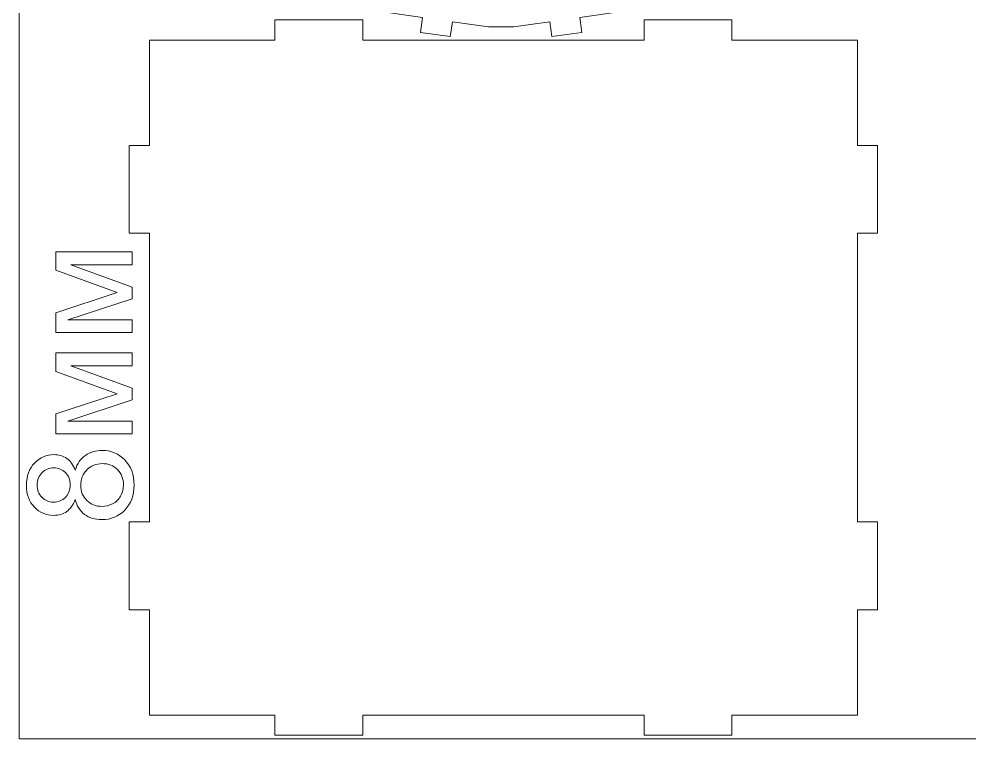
# Model space of a CAD drawing. Header units: centimetres. Extents: x -89 to 95, y -62 to 62.
# Drawn here: x -88.79 to -50.91, y -61.27 to -32.58 of the extents above; entities that cross this region are included whole.
import ezdxf

# ---------------------------------------------------------------- set-up
doc = ezdxf.new("R2010")
doc.units = ezdxf.units.CM
doc.header["$MEASUREMENT"] = 0
doc.layers.add('layer 1', color=7, linetype='Continuous')

msp = doc.modelspace()

# ---------------------------------------------------------------- linework, layer by layer
at = {"layer": 'layer 1', "color": 177, "lineweight": 9}
msp.add_open_spline([(-88.78872, -61.2663), (-88.78872, -61.2663), (1.21128, -61.2663), (1.21128, -61.2663), (1.21128, -61.2663), (1.21128, -61.2663), (1.21128, -1.2663), (1.21128, -1.2663), (1.21128, -1.2663), (1.21128, -1.2663), (-88.78872, -1.2663), (-88.78872, -1.2663), (-88.78872, -1.2663), (-88.78872, -1.2663), (-88.78872, -61.2663), (-88.78872, -61.2663), (-88.78872, -61.2663), (-88.78872, -61.2663), (-88.78872, -61.2663), (-88.78872, -61.2663)], degree=3, knots=[0, 0, 0, 0, 0.16666667, 0.16666667, 0.16666667, 0.16666667, 0.33333333, 0.33333333, 0.33333333, 0.33333333, 0.5, 0.5, 0.5, 0.5, 0.66666667, 0.66666667, 0.66666667, 0.66666667, 1, 1, 1, 1], dxfattribs=at)
at = {"layer": 'layer 1', "color": 250, "lineweight": 9}
for points, knots in [([(-54.41837, -4.50569), (-54.41837, -4.50569), (-53.7696, -5.51519), (-53.7696, -5.51519), (-53.7696, -5.51519), (-53.7696, -5.51519), (-54.27435, -5.83957), (-54.27435, -5.83957), (-54.27435, -5.83957), (-54.27435, -5.83957), (-53.21379, -7.48983), (-53.21379, -7.48983), (-53.21379, -7.48983), (-53.21379, -7.48983), (-52.66113, -9.37204), (-52.66113, -9.37204), (-52.66113, -9.37204), (-52.66113, -9.37204), (-52.08543, -9.203), (-52.08543, -9.203), (-52.08543, -9.203), (-52.08543, -9.203), (-51.74735, -10.35439), (-51.74735, -10.35439), (-51.74735, -10.35439), (-51.74735, -10.35439), (-52.32305, -10.52343), (-52.32305, -10.52343), (-52.32305, -10.52343), (-52.32305, -10.52343), (-51.77038, -12.40564), (-51.77038, -12.40564), (-51.77038, -12.40564), (-51.77038, -12.40564), (-51.77038, -14.3673), (-51.77038, -14.3673), (-51.77038, -14.3673), (-51.77038, -14.3673), (-51.17038, -14.3673), (-51.17038, -14.3673), (-51.17038, -14.3673), (-51.17038, -14.3673), (-51.17038, -15.5673), (-51.17038, -15.5673), (-51.17038, -15.5673), (-51.17038, -15.5673), (-51.77038, -15.5673), (-51.77038, -15.5673), (-51.77038, -15.5673), (-51.77038, -15.5673), (-51.77038, -17.52897), (-51.77038, -17.52897), (-51.77038, -17.52897), (-51.77038, -17.52897), (-52.32305, -19.41118), (-52.32305, -19.41118), (-52.32305, -19.41118), (-52.32305, -19.41118), (-51.74735, -19.58022), (-51.74735, -19.58022), (-51.74735, -19.58022), (-51.74735, -19.58022), (-52.08543, -20.73161), (-52.08543, -20.73161), (-52.08543, -20.73161), (-52.08543, -20.73161), (-52.66113, -20.56257), (-52.66113, -20.56257), (-52.66113, -20.56257), (-52.66113, -20.56257), (-53.21379, -22.44477), (-53.21379, -22.44477), (-53.21379, -22.44477), (-53.21379, -22.44477), (-54.27435, -24.09503), (-54.27435, -24.09503), (-54.27435, -24.09503), (-54.27435, -24.09503), (-53.7696, -24.41942), (-53.7696, -24.41942), (-53.7696, -24.41942), (-53.7696, -24.41942), (-54.41837, -25.42892), (-54.41837, -25.42892), (-54.41837, -25.42892), (-54.41837, -25.42892), (-54.92312, -25.10454), (-54.92312, -25.10454), (-54.92312, -25.10454), (-54.92312, -25.10454), (-55.98367, -26.7548), (-55.98367, -26.7548), (-55.98367, -26.7548), (-55.98367, -26.7548), (-57.4662, -28.03942), (-57.4662, -28.03942), (-57.4662, -28.03942), (-57.4662, -28.03942), (-57.07329, -28.49287), (-57.07329, -28.49287), (-57.07329, -28.49287), (-57.07329, -28.49287), (-57.98019, -29.2787), (-57.98019, -29.2787), (-57.98019, -29.2787), (-57.98019, -29.2787), (-58.3731, -28.82525), (-58.3731, -28.82525), (-58.3731, -28.82525), (-58.3731, -28.82525), (-59.85563, -30.10987), (-59.85563, -30.10987), (-59.85563, -30.10987), (-59.85563, -30.10987), (-61.64003, -30.92477), (-61.64003, -30.92477), (-61.64003, -30.92477), (-61.64003, -30.92477), (-61.39078, -31.47055), (-61.39078, -31.47055), (-61.39078, -31.47055), (-61.39078, -31.47055), (-62.48234, -31.96905), (-62.48234, -31.96905), (-62.48234, -31.96905), (-62.48234, -31.96905), (-62.73159, -31.42327), (-62.73159, -31.42327), (-62.73159, -31.42327), (-62.73159, -31.42327), (-64.51598, -32.23818), (-64.51598, -32.23818), (-64.51598, -32.23818), (-64.51598, -32.23818), (-66.45768, -32.51735), (-66.45768, -32.51735), (-66.45768, -32.51735), (-66.45768, -32.51735), (-66.37229, -33.11124), (-66.37229, -33.11124), (-66.37229, -33.11124), (-66.37229, -33.11124), (-67.56008, -33.28202), (-67.56008, -33.28202), (-67.56008, -33.28202), (-67.56008, -33.28202), (-67.64547, -32.68813), (-67.64547, -32.68813), (-67.64547, -32.68813), (-67.64547, -32.68813), (-69.08717, -32.89541), (-69.08717, -32.89541), (-69.08717, -32.89541), (-69.08717, -32.89541), (-70.08717, -32.89541), (-70.08717, -32.89541), (-70.08717, -32.89541), (-70.08717, -32.89541), (-71.52887, -32.68813), (-71.52887, -32.68813), (-71.52887, -32.68813), (-71.52887, -32.68813), (-71.61426, -33.28202), (-71.61426, -33.28202), (-71.61426, -33.28202), (-71.61426, -33.28202), (-72.80204, -33.11124), (-72.80204, -33.11124), (-72.80204, -33.11124), (-72.80204, -33.11124), (-72.71665, -32.51735), (-72.71665, -32.51735), (-72.71665, -32.51735), (-72.71665, -32.51735), (-74.65835, -32.23818), (-74.65835, -32.23818), (-74.65835, -32.23818), (-74.65835, -32.23818), (-76.44275, -31.42327), (-76.44275, -31.42327), (-76.44275, -31.42327), (-76.44275, -31.42327), (-76.692, -31.96905), (-76.692, -31.96905), (-76.692, -31.96905), (-76.692, -31.96905), (-77.78356, -31.47055), (-77.78356, -31.47055), (-77.78356, -31.47055), (-77.78356, -31.47055), (-77.53431, -30.92477), (-77.53431, -30.92477), (-77.53431, -30.92477), (-77.53431, -30.92477), (-79.3187, -30.10987), (-79.3187, -30.10987), (-79.3187, -30.10987), (-79.3187, -30.10987), (-80.80123, -28.82525), (-80.80123, -28.82525), (-80.80123, -28.82525), (-80.80123, -28.82525), (-81.19415, -29.2787), (-81.19415, -29.2787), (-81.19415, -29.2787), (-81.19415, -29.2787), (-82.10105, -28.49287), (-82.10105, -28.49287), (-82.10105, -28.49287), (-82.10105, -28.49287), (-81.70813, -28.03942), (-81.70813, -28.03942), (-81.70813, -28.03942), (-81.70813, -28.03942), (-83.19066, -26.7548), (-83.19066, -26.7548), (-83.19066, -26.7548), (-83.19066, -26.7548), (-84.25122, -25.10454), (-84.25122, -25.10454), (-84.25122, -25.10454), (-84.25122, -25.10454), (-84.75597, -25.42892), (-84.75597, -25.42892), (-84.75597, -25.42892), (-84.75597, -25.42892), (-85.40474, -24.41942), (-85.40474, -24.41942), (-85.40474, -24.41942), (-85.40474, -24.41942), (-84.89999, -24.09503), (-84.89999, -24.09503), (-84.89999, -24.09503), (-84.89999, -24.09503), (-85.96054, -22.44477), (-85.96054, -22.44477), (-85.96054, -22.44477), (-85.96054, -22.44477), (-86.51321, -20.56257), (-86.51321, -20.56257), (-86.51321, -20.56257), (-86.51321, -20.56257), (-87.0889, -20.73161), (-87.0889, -20.73161), (-87.0889, -20.73161), (-87.0889, -20.73161), (-87.42698, -19.58022), (-87.42698, -19.58022), (-87.42698, -19.58022), (-87.42698, -19.58022), (-86.85129, -19.41118), (-86.85129, -19.41118), (-86.85129, -19.41118), (-86.85129, -19.41118), (-87.40395, -17.52897), (-87.40395, -17.52897), (-87.40395, -17.52897), (-87.40395, -17.52897), (-87.40395, -15.5673), (-87.40395, -15.5673), (-87.40395, -15.5673), (-87.40395, -15.5673), (-88.00395, -15.5673), (-88.00395, -15.5673), (-88.00395, -15.5673), (-88.00395, -15.5673), (-88.00395, -14.3673), (-88.00395, -14.3673), (-88.00395, -14.3673), (-88.00395, -14.3673), (-87.40395, -14.3673), (-87.40395, -14.3673), (-87.40395, -14.3673), (-87.40395, -14.3673), (-87.40395, -12.40564), (-87.40395, -12.40564), (-87.40395, -12.40564), (-87.40395, -12.40564), (-86.85129, -10.52343), (-86.85129, -10.52343), (-86.85129, -10.52343), (-86.85129, -10.52343), (-87.42698, -10.35439), (-87.42698, -10.35439), (-87.42698, -10.35439), (-87.42698, -10.35439), (-87.0889, -9.203), (-87.0889, -9.203), (-87.0889, -9.203), (-87.0889, -9.203), (-86.51321, -9.37204), (-86.51321, -9.37204), (-86.51321, -9.37204), (-86.51321, -9.37204), (-85.96054, -7.48983), (-85.96054, -7.48983), (-85.96054, -7.48983), (-85.96054, -7.48983), (-84.89999, -5.83957), (-84.89999, -5.83957), (-84.89999, -5.83957), (-84.89999, -5.83957), (-85.40474, -5.51519), (-85.40474, -5.51519), (-85.40474, -5.51519), (-85.40474, -5.51519), (-84.75597, -4.50569), (-84.75597, -4.50569), (-84.75597, -4.50569), (-84.75597, -4.50569), (-84.25122, -4.83007), (-84.25122, -4.83007), (-84.25122, -4.83007), (-84.25122, -4.83007), (-83.19066, -3.17981), (-83.19066, -3.17981), (-83.19066, -3.17981), (-83.19066, -3.17981), (-82.7146, -2.7673), (-82.7146, -2.7673), (-82.7146, -2.7673), (-82.7146, -2.7673), (-77.08717, -2.7673), (-77.08717, -2.7673), (-77.08717, -2.7673), (-77.08717, -2.7673), (-77.08717, -1.9673), (-77.08717, -1.9673), (-77.08717, -1.9673), (-77.08717, -1.9673), (-73.58717, -1.9673), (-73.58717, -1.9673), (-73.58717, -1.9673), (-73.58717, -1.9673), (-73.58717, -2.7673), (-73.58717, -2.7673), (-73.58717, -2.7673), (-73.58717, -2.7673), (-65.58717, -2.7673), (-65.58717, -2.7673), (-65.58717, -2.7673), (-65.58717, -2.7673), (-65.58717, -1.9673), (-65.58717, -1.9673), (-65.58717, -1.9673), (-65.58717, -1.9673), (-62.08717, -1.9673), (-62.08717, -1.9673), (-62.08717, -1.9673), (-62.08717, -1.9673), (-62.08717, -2.7673), (-62.08717, -2.7673), (-62.08717, -2.7673), (-62.08717, -2.7673), (-56.45973, -2.7673), (-56.45973, -2.7673), (-56.45973, -2.7673), (-56.45973, -2.7673), (-55.98367, -3.17981), (-55.98367, -3.17981), (-55.98367, -3.17981), (-55.98367, -3.17981), (-54.92312, -4.83007), (-54.92312, -4.83007), (-54.92312, -4.83007), (-54.92312, -4.83007), (-54.41837, -4.50569), (-54.41837, -4.50569)], [0, 0, 0, 0, 0.01075269, 0.01075269, 0.01075269, 0.01075269, 0.02150538, 0.02150538, 0.02150538, 0.02150538, 0.03225806, 0.03225806, 0.03225806, 0.03225806, 0.04301075, 0.04301075, 0.04301075, 0.04301075, 0.05376344, 0.05376344, 0.05376344, 0.05376344, 0.06451613, 0.06451613, 0.06451613, 0.06451613, 0.07526882, 0.07526882, 0.07526882, 0.07526882, 0.08602151, 0.08602151, 0.08602151, 0.08602151, 0.09677419, 0.09677419, 0.09677419, 0.09677419, 0.10752688, 0.10752688, 0.10752688, 0.10752688, 0.11827957, 0.11827957, 0.11827957, 0.11827957, 0.12903226, 0.12903226, 0.12903226, 0.12903226, 0.13978495, 0.13978495, 0.13978495, 0.13978495, 0.15053763, 0.15053763, 0.15053763, 0.15053763, 0.16129032, 0.16129032, 0.16129032, 0.16129032, 0.17204301, 0.17204301, 0.17204301, 0.17204301, 0.1827957, 0.1827957, 0.1827957, 0.1827957, 0.19354839, 0.19354839, 0.19354839, 0.19354839, 0.20430108, 0.20430108, 0.20430108, 0.20430108, 0.21505376, 0.21505376, 0.21505376, 0.21505376, 0.22580645, 0.22580645, 0.22580645, 0.22580645, 0.23655914, 0.23655914, 0.23655914, 0.23655914, 0.24731183, 0.24731183, 0.24731183, 0.24731183, 0.25806452, 0.25806452, 0.25806452, 0.25806452, 0.2688172, 0.2688172, 0.2688172, 0.2688172, 0.27956989, 0.27956989, 0.27956989, 0.27956989, 0.29032258, 0.29032258, 0.29032258, 0.29032258, 0.30107527, 0.30107527, 0.30107527, 0.30107527, 0.31182796, 0.31182796, 0.31182796, 0.31182796, 0.32258065, 0.32258065, 0.32258065, 0.32258065, 0.33333333, 0.33333333, 0.33333333, 0.33333333, 0.34408602, 0.34408602, 0.34408602, 0.34408602, 0.35483871, 0.35483871, 0.35483871, 0.35483871, 0.3655914, 0.3655914, 0.3655914, 0.3655914, 0.37634409, 0.37634409, 0.37634409, 0.37634409, 0.38709677, 0.38709677, 0.38709677, 0.38709677, 0.39784946, 0.39784946, 0.39784946, 0.39784946, 0.40860215, 0.40860215, 0.40860215, 0.40860215, 0.41935484, 0.41935484, 0.41935484, 0.41935484, 0.43010753, 0.43010753, 0.43010753, 0.43010753, 0.44086022, 0.44086022, 0.44086022, 0.44086022, 0.4516129, 0.4516129, 0.4516129, 0.4516129, 0.46236559, 0.46236559, 0.46236559, 0.46236559, 0.47311828, 0.47311828, 0.47311828, 0.47311828, 0.48387097, 0.48387097, 0.48387097, 0.48387097, 0.49462366, 0.49462366, 0.49462366, 0.49462366, 0.50537634, 0.50537634, 0.50537634, 0.50537634, 0.51612903, 0.51612903, 0.51612903, 0.51612903, 0.52688172, 0.52688172, 0.52688172, 0.52688172, 0.53763441, 0.53763441, 0.53763441, 0.53763441, 0.5483871, 0.5483871, 0.5483871, 0.5483871, 0.55913978, 0.55913978, 0.55913978, 0.55913978, 0.56989247, 0.56989247, 0.56989247, 0.56989247, 0.58064516, 0.58064516, 0.58064516, 0.58064516, 0.59139785, 0.59139785, 0.59139785, 0.59139785, 0.60215054, 0.60215054, 0.60215054, 0.60215054, 0.61290323, 0.61290323, 0.61290323, 0.61290323, 0.62365591, 0.62365591, 0.62365591, 0.62365591, 0.6344086, 0.6344086, 0.6344086, 0.6344086, 0.64516129, 0.64516129, 0.64516129, 0.64516129, 0.65591398, 0.65591398, 0.65591398, 0.65591398, 0.66666667, 0.66666667, 0.66666667, 0.66666667, 0.67741935, 0.67741935, 0.67741935, 0.67741935, 0.68817204, 0.68817204, 0.68817204, 0.68817204, 0.69892473, 0.69892473, 0.69892473, 0.69892473, 0.70967742, 0.70967742, 0.70967742, 0.70967742, 0.72043011, 0.72043011, 0.72043011, 0.72043011, 0.7311828, 0.7311828, 0.7311828, 0.7311828, 0.74193548, 0.74193548, 0.74193548, 0.74193548, 0.75268817, 0.75268817, 0.75268817, 0.75268817, 0.76344086, 0.76344086, 0.76344086, 0.76344086, 0.77419355, 0.77419355, 0.77419355, 0.77419355, 0.78494624, 0.78494624, 0.78494624, 0.78494624, 0.79569892, 0.79569892, 0.79569892, 0.79569892, 0.80645161, 0.80645161, 0.80645161, 0.80645161, 0.8172043, 0.8172043, 0.8172043, 0.8172043, 0.82795699, 0.82795699, 0.82795699, 0.82795699, 0.83870968, 0.83870968, 0.83870968, 0.83870968, 0.84946237, 0.84946237, 0.84946237, 0.84946237, 0.86021505, 0.86021505, 0.86021505, 0.86021505, 0.87096774, 0.87096774, 0.87096774, 0.87096774, 0.88172043, 0.88172043, 0.88172043, 0.88172043, 0.89247312, 0.89247312, 0.89247312, 0.89247312, 0.90322581, 0.90322581, 0.90322581, 0.90322581, 0.91397849, 0.91397849, 0.91397849, 0.91397849, 0.92473118, 0.92473118, 0.92473118, 0.92473118, 0.93548387, 0.93548387, 0.93548387, 0.93548387, 0.94623656, 0.94623656, 0.94623656, 0.94623656, 0.95698925, 0.95698925, 0.95698925, 0.95698925, 0.96774194, 0.96774194, 0.96774194, 0.96774194, 0.97849462, 0.97849462, 0.97849462, 0.97849462, 1, 1, 1, 1]), ([(-83.59518, -60.31869), (-83.59518, -60.31869), (-83.59518, -56.11869), (-83.59518, -56.11869), (-83.59518, -56.11869), (-83.59518, -56.11869), (-84.39518, -56.11869), (-84.39518, -56.11869), (-84.39518, -56.11869), (-84.39518, -56.11869), (-84.39518, -52.61869), (-84.39518, -52.61869), (-84.39518, -52.61869), (-84.39518, -52.61869), (-83.59518, -52.61869), (-83.59518, -52.61869), (-83.59518, -52.61869), (-83.59518, -52.61869), (-83.59518, -41.11869), (-83.59518, -41.11869), (-83.59518, -41.11869), (-83.59518, -41.11869), (-84.39518, -41.11869), (-84.39518, -41.11869), (-84.39518, -41.11869), (-84.39518, -41.11869), (-84.39518, -37.61869), (-84.39518, -37.61869), (-84.39518, -37.61869), (-84.39518, -37.61869), (-83.59518, -37.61869), (-83.59518, -37.61869), (-83.59518, -37.61869), (-83.59518, -37.61869), (-83.59518, -33.41869), (-83.59518, -33.41869), (-83.59518, -33.41869), (-83.59518, -33.41869), (-78.59518, -33.41869), (-78.59518, -33.41869), (-78.59518, -33.41869), (-78.59518, -33.41869), (-78.59518, -32.61869), (-78.59518, -32.61869), (-78.59518, -32.61869), (-78.59518, -32.61869), (-75.09518, -32.61869), (-75.09518, -32.61869), (-75.09518, -32.61869), (-75.09518, -32.61869), (-75.09518, -33.41869), (-75.09518, -33.41869), (-75.09518, -33.41869), (-75.09518, -33.41869), (-63.89518, -33.41869), (-63.89518, -33.41869), (-63.89518, -33.41869), (-63.89518, -33.41869), (-63.89518, -32.61869), (-63.89518, -32.61869), (-63.89518, -32.61869), (-63.89518, -32.61869), (-60.39518, -32.61869), (-60.39518, -32.61869), (-60.39518, -32.61869), (-60.39518, -32.61869), (-60.39518, -33.41869), (-60.39518, -33.41869), (-60.39518, -33.41869), (-60.39518, -33.41869), (-55.39518, -33.41869), (-55.39518, -33.41869), (-55.39518, -33.41869), (-55.39518, -33.41869), (-55.39518, -37.61869), (-55.39518, -37.61869), (-55.39518, -37.61869), (-55.39518, -37.61869), (-54.59518, -37.61869), (-54.59518, -37.61869), (-54.59518, -37.61869), (-54.59518, -37.61869), (-54.59518, -41.11869), (-54.59518, -41.11869), (-54.59518, -41.11869), (-54.59518, -41.11869), (-55.39518, -41.11869), (-55.39518, -41.11869), (-55.39518, -41.11869), (-55.39518, -41.11869), (-55.39518, -52.61869), (-55.39518, -52.61869), (-55.39518, -52.61869), (-55.39518, -52.61869), (-54.59518, -52.61869), (-54.59518, -52.61869), (-54.59518, -52.61869), (-54.59518, -52.61869), (-54.59518, -56.11869), (-54.59518, -56.11869), (-54.59518, -56.11869), (-54.59518, -56.11869), (-55.39518, -56.11869), (-55.39518, -56.11869), (-55.39518, -56.11869), (-55.39518, -56.11869), (-55.39518, -60.31869), (-55.39518, -60.31869), (-55.39518, -60.31869), (-55.39518, -60.31869), (-60.39518, -60.31869), (-60.39518, -60.31869), (-60.39518, -60.31869), (-60.39518, -60.31869), (-60.39518, -61.11869), (-60.39518, -61.11869), (-60.39518, -61.11869), (-60.39518, -61.11869), (-63.89518, -61.11869), (-63.89518, -61.11869), (-63.89518, -61.11869), (-63.89518, -61.11869), (-63.89518, -60.31869), (-63.89518, -60.31869), (-63.89518, -60.31869), (-63.89518, -60.31869), (-75.09518, -60.31869), (-75.09518, -60.31869), (-75.09518, -60.31869), (-75.09518, -60.31869), (-75.09518, -61.11869), (-75.09518, -61.11869), (-75.09518, -61.11869), (-75.09518, -61.11869), (-78.59518, -61.11869), (-78.59518, -61.11869), (-78.59518, -61.11869), (-78.59518, -61.11869), (-78.59518, -60.31869), (-78.59518, -60.31869), (-78.59518, -60.31869), (-78.59518, -60.31869), (-83.59518, -60.31869), (-83.59518, -60.31869), (-83.59518, -60.31869), (-83.59518, -60.31869), (-83.59518, -60.31869), (-83.59518, -60.31869)], [0, 0, 0, 0, 0.02631579, 0.02631579, 0.02631579, 0.02631579, 0.05263158, 0.05263158, 0.05263158, 0.05263158, 0.07894737, 0.07894737, 0.07894737, 0.07894737, 0.10526316, 0.10526316, 0.10526316, 0.10526316, 0.13157895, 0.13157895, 0.13157895, 0.13157895, 0.15789474, 0.15789474, 0.15789474, 0.15789474, 0.18421053, 0.18421053, 0.18421053, 0.18421053, 0.21052632, 0.21052632, 0.21052632, 0.21052632, 0.23684211, 0.23684211, 0.23684211, 0.23684211, 0.26315789, 0.26315789, 0.26315789, 0.26315789, 0.28947368, 0.28947368, 0.28947368, 0.28947368, 0.31578947, 0.31578947, 0.31578947, 0.31578947, 0.34210526, 0.34210526, 0.34210526, 0.34210526, 0.36842105, 0.36842105, 0.36842105, 0.36842105, 0.39473684, 0.39473684, 0.39473684, 0.39473684, 0.42105263, 0.42105263, 0.42105263, 0.42105263, 0.44736842, 0.44736842, 0.44736842, 0.44736842, 0.47368421, 0.47368421, 0.47368421, 0.47368421, 0.5, 0.5, 0.5, 0.5, 0.52631579, 0.52631579, 0.52631579, 0.52631579, 0.55263158, 0.55263158, 0.55263158, 0.55263158, 0.57894737, 0.57894737, 0.57894737, 0.57894737, 0.60526316, 0.60526316, 0.60526316, 0.60526316, 0.63157895, 0.63157895, 0.63157895, 0.63157895, 0.65789474, 0.65789474, 0.65789474, 0.65789474, 0.68421053, 0.68421053, 0.68421053, 0.68421053, 0.71052632, 0.71052632, 0.71052632, 0.71052632, 0.73684211, 0.73684211, 0.73684211, 0.73684211, 0.76315789, 0.76315789, 0.76315789, 0.76315789, 0.78947368, 0.78947368, 0.78947368, 0.78947368, 0.81578947, 0.81578947, 0.81578947, 0.81578947, 0.84210526, 0.84210526, 0.84210526, 0.84210526, 0.86842105, 0.86842105, 0.86842105, 0.86842105, 0.89473684, 0.89473684, 0.89473684, 0.89473684, 0.92105263, 0.92105263, 0.92105263, 0.92105263, 0.94736842, 0.94736842, 0.94736842, 0.94736842, 1, 1, 1, 1]), ([(-87.31886, -45.07592), (-87.31886, -45.07592), (-87.31886, -44.28299), (-87.31886, -44.28299), (-87.31886, -44.28299), (-87.31886, -44.28299), (-84.88537, -43.47931), (-84.88537, -43.47931), (-84.88537, -43.47931), (-84.88537, -43.47931), (-87.31886, -42.58971), (-87.31886, -42.58971), (-87.31886, -42.58971), (-87.31886, -42.58971), (-87.31886, -41.85341), (-87.31886, -41.85341), (-87.31886, -41.85341), (-87.31886, -41.85341), (-84.27798, -41.85341), (-84.27798, -41.85341), (-84.27798, -41.85341), (-84.27798, -41.85341), (-84.27798, -42.36901), (-84.27798, -42.36901), (-84.27798, -42.36901), (-84.27798, -42.36901), (-86.72611, -42.36901), (-86.72611, -42.36901), (-86.72611, -42.36901), (-86.72611, -42.36901), (-84.27798, -43.26448), (-84.27798, -43.26448), (-84.27798, -43.26448), (-84.27798, -43.26448), (-84.27798, -43.7254), (-84.27798, -43.7254), (-84.27798, -43.7254), (-84.27798, -43.7254), (-86.84329, -44.57204), (-86.84329, -44.57204), (-86.84329, -44.57204), (-86.84329, -44.57204), (-84.27798, -44.57204), (-84.27798, -44.57204), (-84.27798, -44.57204), (-84.27798, -44.57204), (-84.27798, -45.07592), (-84.27798, -45.07592), (-84.27798, -45.07592), (-84.27798, -45.07592), (-87.31886, -45.07592), (-87.31886, -45.07592)], [0, 0, 0, 0, 0.07142857, 0.07142857, 0.07142857, 0.07142857, 0.14285714, 0.14285714, 0.14285714, 0.14285714, 0.21428571, 0.21428571, 0.21428571, 0.21428571, 0.28571429, 0.28571429, 0.28571429, 0.28571429, 0.35714286, 0.35714286, 0.35714286, 0.35714286, 0.42857143, 0.42857143, 0.42857143, 0.42857143, 0.5, 0.5, 0.5, 0.5, 0.57142857, 0.57142857, 0.57142857, 0.57142857, 0.64285714, 0.64285714, 0.64285714, 0.64285714, 0.71428571, 0.71428571, 0.71428571, 0.71428571, 0.78571429, 0.78571429, 0.78571429, 0.78571429, 0.85714286, 0.85714286, 0.85714286, 0.85714286, 1, 1, 1, 1]), ([(-87.31886, -49.10406), (-87.31886, -49.10406), (-87.31886, -48.31113), (-87.31886, -48.31113), (-87.31886, -48.31113), (-87.31886, -48.31113), (-84.88537, -47.50745), (-84.88537, -47.50745), (-84.88537, -47.50745), (-84.88537, -47.50745), (-87.31886, -46.61785), (-87.31886, -46.61785), (-87.31886, -46.61785), (-87.31886, -46.61785), (-87.31886, -45.88155), (-87.31886, -45.88155), (-87.31886, -45.88155), (-87.31886, -45.88155), (-84.27798, -45.88155), (-84.27798, -45.88155), (-84.27798, -45.88155), (-84.27798, -45.88155), (-84.27798, -46.39715), (-84.27798, -46.39715), (-84.27798, -46.39715), (-84.27798, -46.39715), (-86.72611, -46.39715), (-86.72611, -46.39715), (-86.72611, -46.39715), (-86.72611, -46.39715), (-84.27798, -47.29262), (-84.27798, -47.29262), (-84.27798, -47.29262), (-84.27798, -47.29262), (-84.27798, -47.75354), (-84.27798, -47.75354), (-84.27798, -47.75354), (-84.27798, -47.75354), (-86.84329, -48.60018), (-86.84329, -48.60018), (-86.84329, -48.60018), (-86.84329, -48.60018), (-84.27798, -48.60018), (-84.27798, -48.60018), (-84.27798, -48.60018), (-84.27798, -48.60018), (-84.27798, -49.10406), (-84.27798, -49.10406), (-84.27798, -49.10406), (-84.27798, -49.10406), (-87.31886, -49.10406), (-87.31886, -49.10406)], [0, 0, 0, 0, 0.07142857, 0.07142857, 0.07142857, 0.07142857, 0.14285714, 0.14285714, 0.14285714, 0.14285714, 0.21428571, 0.21428571, 0.21428571, 0.21428571, 0.28571429, 0.28571429, 0.28571429, 0.28571429, 0.35714286, 0.35714286, 0.35714286, 0.35714286, 0.42857143, 0.42857143, 0.42857143, 0.42857143, 0.5, 0.5, 0.5, 0.5, 0.57142857, 0.57142857, 0.57142857, 0.57142857, 0.64285714, 0.64285714, 0.64285714, 0.64285714, 0.71428571, 0.71428571, 0.71428571, 0.71428571, 0.78571429, 0.78571429, 0.78571429, 0.78571429, 0.85714286, 0.85714286, 0.85714286, 0.85714286, 1, 1, 1, 1]), ([(-86.55229, -51.72699), (-86.63041, -51.94085), (-86.74271, -52.09904), (-86.88724, -52.20255), (-86.88724, -52.20255), (-87.03274, -52.30509), (-87.20656, -52.35684), (-87.4087, -52.35684), (-87.4087, -52.35684), (-87.71435, -52.35684), (-87.9702, -52.24747), (-88.17819, -52.02873), (-88.17819, -52.02873), (-88.38619, -51.80902), (-88.49068, -51.51801), (-88.49068, -51.15377), (-88.49068, -51.15377), (-88.49068, -50.78855), (-88.38424, -50.49365), (-88.17136, -50.271), (-88.17136, -50.271), (-87.95848, -50.04835), (-87.6997, -49.93703), (-87.39405, -49.93703), (-87.39405, -49.93703), (-87.19972, -49.93703), (-87.02981, -49.98781), (-86.88626, -50.08937), (-86.88626, -50.08937), (-86.74174, -50.19092), (-86.63041, -50.34521), (-86.55229, -50.55321), (-86.55229, -50.55321), (-86.46831, -50.29639), (-86.33355, -50.10206), (-86.14606, -49.96828), (-86.14606, -49.96828), (-85.95954, -49.8345), (-85.7369, -49.76712), (-85.47714, -49.76712), (-85.47714, -49.76712), (-85.11876, -49.76712), (-84.81799, -49.89406), (-84.57387, -50.14698), (-84.57387, -50.14698), (-84.32974, -50.40088), (-84.20767, -50.73387), (-84.20767, -51.14694), (-84.20767, -51.14694), (-84.20767, -51.56), (-84.32974, -51.893), (-84.57484, -52.14689), (-84.57484, -52.14689), (-84.81995, -52.39981), (-85.1256, -52.52676), (-85.49179, -52.52676), (-85.49179, -52.52676), (-85.76424, -52.52676), (-85.99275, -52.45742), (-86.17633, -52.31876), (-86.17633, -52.31876), (-86.36089, -52.18009), (-86.48589, -51.98284), (-86.55229, -51.72699)], [0, 0, 0, 0, 0.05882353, 0.05882353, 0.05882353, 0.05882353, 0.11764706, 0.11764706, 0.11764706, 0.11764706, 0.17647059, 0.17647059, 0.17647059, 0.17647059, 0.23529412, 0.23529412, 0.23529412, 0.23529412, 0.29411765, 0.29411765, 0.29411765, 0.29411765, 0.35294118, 0.35294118, 0.35294118, 0.35294118, 0.41176471, 0.41176471, 0.41176471, 0.41176471, 0.47058824, 0.47058824, 0.47058824, 0.47058824, 0.52941176, 0.52941176, 0.52941176, 0.52941176, 0.58823529, 0.58823529, 0.58823529, 0.58823529, 0.64705882, 0.64705882, 0.64705882, 0.64705882, 0.70588235, 0.70588235, 0.70588235, 0.70588235, 0.76470588, 0.76470588, 0.76470588, 0.76470588, 0.82352941, 0.82352941, 0.82352941, 0.82352941, 0.88235294, 0.88235294, 0.88235294, 0.88235294, 1, 1, 1, 1]), ([(-85.48789, -51.99944), (-85.34043, -51.99944), (-85.19884, -51.96526), (-85.06115, -51.8969), (-85.06115, -51.8969), (-84.92444, -51.82855), (-84.81799, -51.72503), (-84.7428, -51.58637), (-84.7428, -51.58637), (-84.66761, -51.44868), (-84.62953, -51.30025), (-84.62953, -51.14303), (-84.62953, -51.14303), (-84.62953, -50.89499), (-84.70862, -50.69188), (-84.86682, -50.53271), (-84.86682, -50.53271), (-85.02502, -50.37353), (-85.22618, -50.29444), (-85.47031, -50.29444), (-85.47031, -50.29444), (-85.71834, -50.29444), (-85.92341, -50.37646), (-86.08552, -50.53954), (-86.08552, -50.53954), (-86.24762, -50.7036), (-86.32867, -50.91062), (-86.32867, -51.15963), (-86.32867, -51.15963), (-86.32867, -51.40376), (-86.24859, -51.60395), (-86.08844, -51.76214), (-86.08844, -51.76214), (-85.9283, -51.92034), (-85.72811, -51.99944), (-85.48789, -51.99944)], [0, 0, 0, 0, 0.1, 0.1, 0.1, 0.1, 0.2, 0.2, 0.2, 0.2, 0.3, 0.3, 0.3, 0.3, 0.4, 0.4, 0.4, 0.4, 0.5, 0.5, 0.5, 0.5, 0.6, 0.6, 0.6, 0.6, 0.7, 0.7, 0.7, 0.7, 0.8, 0.8, 0.8, 0.8, 1, 1, 1, 1]), ([(-87.42725, -51.82952), (-87.22804, -51.82952), (-87.06594, -51.76605), (-86.93997, -51.64008), (-86.93997, -51.64008), (-86.814, -51.51313), (-86.75052, -51.34712), (-86.75052, -51.14108), (-86.75052, -51.14108), (-86.75052, -50.94089), (-86.81302, -50.77879), (-86.93802, -50.65282), (-86.93802, -50.65282), (-87.06301, -50.52685), (-87.21632, -50.46435), (-87.39796, -50.46435), (-87.39796, -50.46435), (-87.5874, -50.46435), (-87.74657, -50.5288), (-87.87547, -50.65868), (-87.87547, -50.65868), (-88.00437, -50.78758), (-88.06882, -50.95066), (-88.06882, -51.14694), (-88.06882, -51.14694), (-88.06882, -51.34517), (-88.00535, -51.50825), (-87.87938, -51.63715), (-87.87938, -51.63715), (-87.75341, -51.76507), (-87.60302, -51.82952), (-87.42725, -51.82952)], [0, 0, 0, 0, 0.11111111, 0.11111111, 0.11111111, 0.11111111, 0.22222222, 0.22222222, 0.22222222, 0.22222222, 0.33333333, 0.33333333, 0.33333333, 0.33333333, 0.44444444, 0.44444444, 0.44444444, 0.44444444, 0.55555556, 0.55555556, 0.55555556, 0.55555556, 0.66666667, 0.66666667, 0.66666667, 0.66666667, 0.77777778, 0.77777778, 0.77777778, 0.77777778, 1, 1, 1, 1])]:
    msp.add_open_spline(points, degree=3, knots=knots, dxfattribs=at)

doc.saveas('drawing.dxf')
